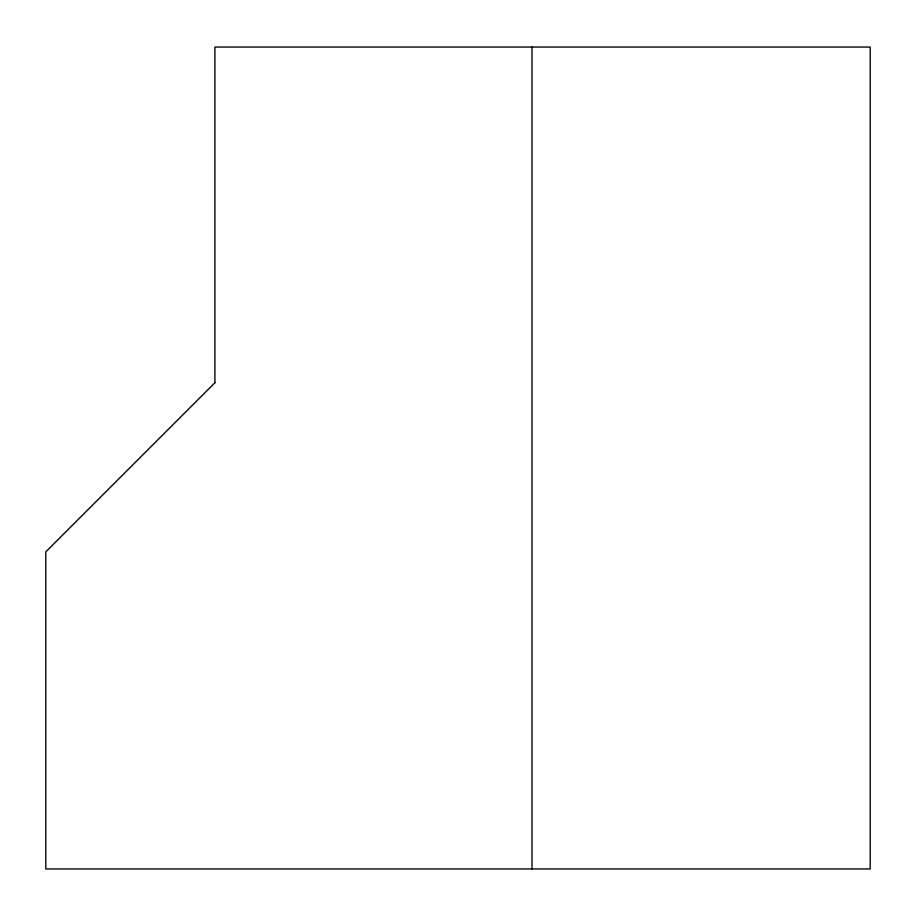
<?xml version="1.0" encoding="UTF-8"?>
<svg xmlns="http://www.w3.org/2000/svg" width="916" height="916" viewBox="0 0 916 916"><rect width="100%" height="100%" fill="white"/><g stroke="black" fill="none" stroke-linecap="round" stroke-linejoin="round"><path stroke-width="1.37" d="M531.99 47.048L531.99 868.952M214.905 382.762L45.8 551.867L45.8 868.952L870.2 868.952L870.2 47.048L214.905 47.048L214.905 382.762"/></g></svg>
